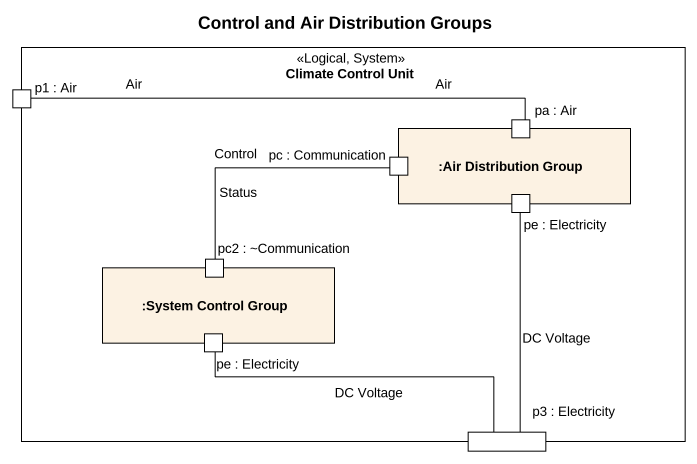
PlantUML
@startuml
title Control and Air Distribution Groups
rectangle "Climate Control Unit" as Climate_Control_Unit <<Logical, System>> {
  port "p1 : Air" as p1_Air
  rectangle ":Air Distribution Group" as Air_Distribution_Group {
    port "pa : Air" as pa_Air
    port "pc : Communication" as pc_Communication
    port "pe : Electricity" as pe_Electricity
  }
  rectangle ":System Control Group" as System_Control_Group {
    port "pc2 : ~Communication" as pc2_Communication
    port "pe : Electricity" as pe_Electricity_2
  }
  port "p3 : Electricity" as p3_Electricity
}
p1_Air -right- pa_Air : Air\nAir
pc_Communication -left- pc2_Communication : Control\nStatus
p3_Electricity -up- pe_Electricity : DC Voltage
p3_Electricity -left- pe_Electricity_2 : DC Voltage
@enduml
